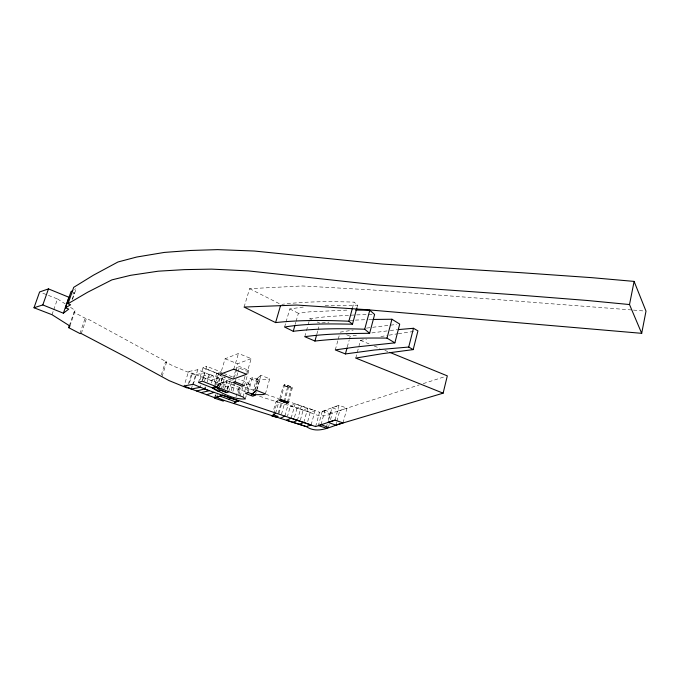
<?xml version="1.0" encoding="UTF-8"?>
<svg xmlns="http://www.w3.org/2000/svg" width="680" height="680" viewBox="0 0 680 680"><rect width="100%" height="100%" fill="white"/><g stroke="black" fill="none" stroke-linecap="round" stroke-linejoin="round"><path stroke-width="0.51" stroke-dasharray="3.4 2.55" d="M355.767 358.071L360.493 340.399L366.562 339.15M343.051 422.969L346.987 408.161L419.22 384.914M335.045 420.113L339.023 405.288L346.987 408.161L339.771 410.541L331.976 407.694L328.024 422.331M335.861 425.161L336.642 422.238M336.906 421.26L339.771 410.541M356.804 308.185L357.62 305.184L354.067 302.132C329.995 301.325 305.796 301.385 281.86 304.343M347.276 347.055L349.137 340.161M349.401 339.175L350.2 336.226L358.462 334.968M326.392 427.108L327.165 424.235M328.202 420.401L330.012 413.695L346.987 408.161M328.414 427.44L329.188 424.55M330.488 419.738L332.299 413.006L324.981 410.219L322.277 411.247L318.368 425.62M315.613 426.589L319.515 412.284L339.023 405.288L331.976 407.694M352.427 308.168L354.067 302.132M321.053 424.668L324.981 410.219M311.134 424.949L315.052 410.635L288.915 401.693M335.3 349.911L337.994 340.051M338.266 339.065L339.346 335.113M303.815 422.493L307.768 408.161L295.146 403.877L290.377 405.994L287.529 416.151M307.708 421.524L310.216 412.403L315.052 410.635L319.515 412.284M297.389 420.333L301.368 405.986L297.058 408.076L290.377 405.994M300.339 420.223L303.144 410.074L307.768 408.161L315.052 410.635M291.133 418.234L295.146 403.877M316.872 334.092L317.696 331.118M317.976 330.123L319.362 325.159M294.517 417.205L297.058 408.076L310.216 412.403C317.339 416.109 325.168 417.613 332.299 413.006M287.351 402.041L291.286 388.093L292.536 387.226L284.725 384.574L283.483 385.365L279.233 400.333M288.311 402.228L292.536 387.226L284.725 384.574L280.466 399.585M284.877 416.067L288.379 403.614M278.179 413.372L281.052 403.223L259.106 396.117M278.953 413.398L281.843 403.206M283.458 401.786L287.683 386.826L288.932 386.036L284.699 401.038M281.477 414.29L284.342 404.132L275.978 401.676L273.377 410.813M304.784 336.694L306.187 331.712M306.468 330.718L307.87 325.737M308.15 324.743L309.833 318.767L327.063 316.591L355.725 314.925M295.239 324.292L295.808 322.286M296.098 321.291L298.375 313.284L309.485 311.839L348.491 310.046M273.734 413.874L277.5 400.622L275.978 401.676L279.659 398.947M275.578 413.321L278.843 401.82M265.378 393.899L269.722 378.828L260.942 375.292L256.462 379.125L252.994 391.043M284.597 327.021L285.753 323.008M286.042 322.005L289.799 308.95L304.657 306.841M255.365 389.742L258.255 379.814L259.641 380.341L256.471 391.255M256.555 390.397L260.942 375.292L255.603 379.882L267.325 379.576L269.722 378.828M255.323 395.225L256.19 392.25M248.124 392.522L252.484 377.613L259.641 380.341L257.1 381.403L249.976 378.683L245.625 393.524M254.516 390.286L257.1 381.403M242.386 385.195L245.055 376.133M240.117 396.159L242.658 387.498M246.594 374.272L251.2 358.615L238.459 353.473L225.097 358.785L220.473 374.127M244.383 385.602L248.846 370.447L239.624 366.613L237.328 367.285L234.328 377.383M242.998 396.942L247.299 382.279L238.723 379.219M245.284 398.956L246.424 395.054M247.562 391.161L249.56 384.353L247.299 382.279M236.019 396.865L238.272 389.257L239.929 387.591L242.19 386.801M238.221 393.363L239.912 387.617L224.842 381.905L219.266 383.546L201.059 376.712L200.183 379.576M238.918 394.859L240.916 388.084M227.392 388.943L228.242 386.087L220.838 383.078L218.697 383.868L218.127 385.773M227.562 389.631L230.477 379.874M233.775 369.189L238.459 353.473M228.625 391.867L232.126 380.111M233.036 379.066L235.314 371.416M235.595 370.464L237.583 363.774L251.2 358.615M231.183 390.609L232.892 384.854L235.178 383.724M235.11 381.811L237.822 372.691M238.119 371.679L239.624 366.613M232.892 391.433L234.889 384.693M221.229 389.249L224.749 377.51M222.827 388.628L224.842 381.905L227.086 380.749L232.042 382.559M224.485 389.445L227.086 380.749L209.533 374.28L208.913 374.459L206.856 381.233M226.933 388.9L228.242 386.087L246.211 391.867M214.812 384.455L218.05 373.702L220.957 372.7M214.719 386.733L219.155 371.994L216.707 373.175L213.46 383.928M216.504 384.608L218.535 377.842L210.953 380.426L210.375 382.33M216.793 387.345L220.337 375.555M217.489 387.124L221.042 375.317M214.412 398.123L215.552 394.324M214.974 397.825L216.121 394.017M218.407 386.401L219.266 383.546M219.674 386.521L222.589 376.796L225.335 375.555M216.546 397.392L217.405 394.527M219.606 387.107L222.853 376.295M244.095 307.054L249.611 288.677L302.328 285.957L371.484 289.901L632.425 310.003M211.446 383.052L213.486 376.278L197.752 369.741L188.53 371.526L184.076 385.925M200.294 387.328L200.889 385.39M202.657 379.576L204.731 372.793L195.687 374.697L191.573 373.626L173.595 366.18L165.418 361.99L160.828 376.49M202.292 381.149L206.814 366.333L221.926 372.359M204.493 381.191L205.369 378.326L213.486 376.278M204.501 388.977L205.088 387.039M205.113 388.815L205.708 386.877M207.179 382.032L209.533 374.28L201.059 376.712M193.273 384.319L197.752 369.741M198.509 382.44L203.014 367.719L206.814 366.333M188.334 384.149L191.573 373.626M189.414 382.976L192.363 373.397M191.275 389.045L192.159 386.18M192.448 385.22L195.687 374.697L188.53 371.526M162.087 376.44L166.668 361.921L86.479 318.24L85.153 318.231L73.984 312.264L75.225 310.53L69.504 306.646M79.942 333.54L85.153 318.231M81.269 333.557L86.479 318.24M72.607 299.03L76.27 288.439L74.519 289.501M69.343 325.745L73.984 312.264M69.895 326.017L75.225 310.53M72.072 299.591L74.375 292.935L72.701 292.281M52.003 314.695L53.38 310.76M53.728 309.782L57.511 298.962L41.497 292.689M238.272 389.257L239.912 387.617M72.811 294.168L74.375 292.935M249.976 378.683L252.484 377.613M220.838 383.078L227.086 380.749L232.475 382.738M423.24 383.622L445.306 376.516M248.846 370.447L246.534 371.101L237.328 367.285M249.56 384.353L245.879 384.514M380.859 336.575L386.997 335.503M389.062 335.172L397.307 333.846M398.335 333.684L415.863 331.16M340.153 332.154L353.217 330.063M371.892 332.911L389.3 330.625M366.469 328.117L371.654 327.428M372.691 327.284L396.593 324.428M390.32 330.505L397.443 329.673M321.921 322.949L328.933 322.15M350.26 320.425L354.356 320.178M355.385 320.11L367.752 319.6M165.418 361.99L166.668 361.921M356.728 314.882L372.504 314.491M325.176 305.464L357.62 305.184M368.789 319.566L371.892 319.481M633.471 310.097L643.909 310.981M322.277 411.247L330.012 413.695M284.342 404.132L310.216 412.403M244.927 387.2L253.861 390.226M265.769 394.255L278.664 398.616M218.697 383.868L227.536 386.869M195.687 374.697L205.369 378.326M222.589 376.796L233.3 380.876M216.707 373.175L221.748 376.278L216.716 373.167L203.014 367.719L218.05 373.702M225.097 358.785L237.583 363.774M346.545 334.747L350.2 336.226M360.493 340.399L370.251 344.386M374.153 345.975L380.001 348.373M384.88 350.361L387.804 351.56M223.737 373.354L233.002 377.171M309.833 318.767L311.67 319.575M317.169 321.971L319.914 323.178M249.611 288.677L280.874 304.453M289.799 308.95L298.375 313.284M57.511 298.962L65.28 303.892M287.683 386.826L283.483 385.365L291.286 388.093L287.683 386.826"/><path stroke-width="1.02" d="M356.804 308.185L352.478 324.19L348.882 321.224C324.471 320.135 299.931 319.94 275.604 322.592L244.095 307.054L296.854 305.048L366.188 309.655L641.69 333.327L646 311.151L634.108 281.401L591.727 277.661L521.084 272.697L382.543 264.078L254.32 251.03L217.617 249.628L190.502 250.478L164.398 252.416L136.714 257.031L117.955 261.987L93.389 275.213L73.703 287.343L68.025 303.722L70.609 304.801L65.416 307.802L68.782 309.102L63.384 313.2L42.814 304.929L34 307.76L39.61 291.958L48.475 288.898L68.918 297.262L63.384 313.2M641.69 333.327L629.51 304.547L634.108 281.401M335.045 420.113L328.024 422.331L335.861 425.161L343.051 422.969L335.045 420.113L315.613 426.589L291.133 418.234L286.39 420.206L306.315 426.589C318.41 434.741 330.913 425.952 343.051 422.969L443.122 393.176L447.312 375.87L389.759 352.359M443.122 393.176L355.767 358.071L382.262 353.685L413.194 349.605L417.928 330.879L413.482 328.278L398.446 329.587M372.929 319.455L391.935 319.243L399.712 324.088L394.876 342.856L355.394 347.063L335.3 349.911L345.414 353.94L374.332 350.038L408.714 347.046L413.482 328.278M394.876 342.856L387.013 338.113L391.935 319.243M387.013 338.113C362.967 337.781 338.852 338.368 314.925 341.046L304.784 336.694C326.238 333.676 347.99 333.557 369.623 333.302L374.62 314.449L369.775 310.275L355.708 310.054M369.623 333.302L364.718 329.23L369.775 310.275M345.414 353.94L347.012 348.041M348.882 321.224L352.427 308.168M314.925 341.046L316.591 335.087M352.478 324.19C329.842 323.791 307.02 323.382 284.597 327.021L293.241 331.287L294.958 325.286M275.604 322.592L280.585 305.464M223.983 400.367L223.295 401.106L214.412 398.123L216.546 397.392L223.983 400.367L306.315 426.589L311.134 424.949L222.759 395.233L214.974 397.825L187.935 387.762L187.153 387.974L169.073 380.613L126.276 357.238L81.269 333.557L79.942 333.54L68.68 327.675L69.343 325.745M65.416 307.802L71.026 291.618L72.777 290.555M42.814 304.929L48.475 288.898M68.68 327.675L69.895 326.017L52.003 314.695L34 307.76M238.697 400.971L235.697 401.957L234.056 403.521L235.679 401.974L238.697 400.971L204.501 388.977M256.555 390.397L251.269 394.74L262.999 394.578L265.378 393.899L256.555 390.397L252.127 394.026M271.932 415.897L273.445 414.894L278.094 416.457L277.032 417.435L271.932 415.897L275.578 413.321M287.07 403.045L288.311 402.228L280.466 399.585L279.233 400.333L287.07 403.045L279.233 400.333M283.458 401.786L284.699 401.038L288.311 402.228M68.025 303.722L87.533 292.289L111.928 279.863L130.628 275.306L158.279 271.184L184.399 269.628L211.54 269.118L248.319 270.895L376.983 284.937L516.001 294.848L586.933 300.45L629.51 304.547M280.33 418.353L284.877 416.067M220.524 396.312L228.616 399.245L230.885 398.183M212.279 387.838L214.719 386.733L219.308 388.093L242.998 396.942L245.284 398.956C233.58 399.678 222.343 393.219 212.279 387.838L218.212 391.382L220.932 390.226L226.695 392.564L228.625 391.867M293.106 422.28L297.389 420.333M299.217 424.277L303.815 422.493M216.546 397.392L222.759 395.233M217.489 387.124L213.631 388.365L198.509 382.44L202.292 381.149L217.489 387.124L216.793 387.345L219.308 388.093L217.073 388.688L226.695 392.564M206.618 394.731L214.174 392.334M196.673 391.043L205.113 388.815M200.999 392.649L209.1 390.779L193.273 384.319L184.076 385.925L191.275 389.045L200.294 387.328M293.241 331.287C316.94 328.414 340.892 328.372 364.718 329.23M280.466 399.585L284.699 401.038M228.616 399.245L235.679 401.974M408.714 347.046L413.194 349.605M248.124 392.522L245.625 393.524L252.79 396.21L255.323 395.225L248.124 392.522M233.775 369.189L220.473 374.127L233.036 379.066L246.594 374.272L233.775 369.189M321.053 424.668L318.368 425.62L326.128 428.069L328.414 427.44L321.053 424.668M235.11 381.811L232.832 382.432L242.088 386.206L244.383 385.602L235.11 381.811"/></g></svg>
